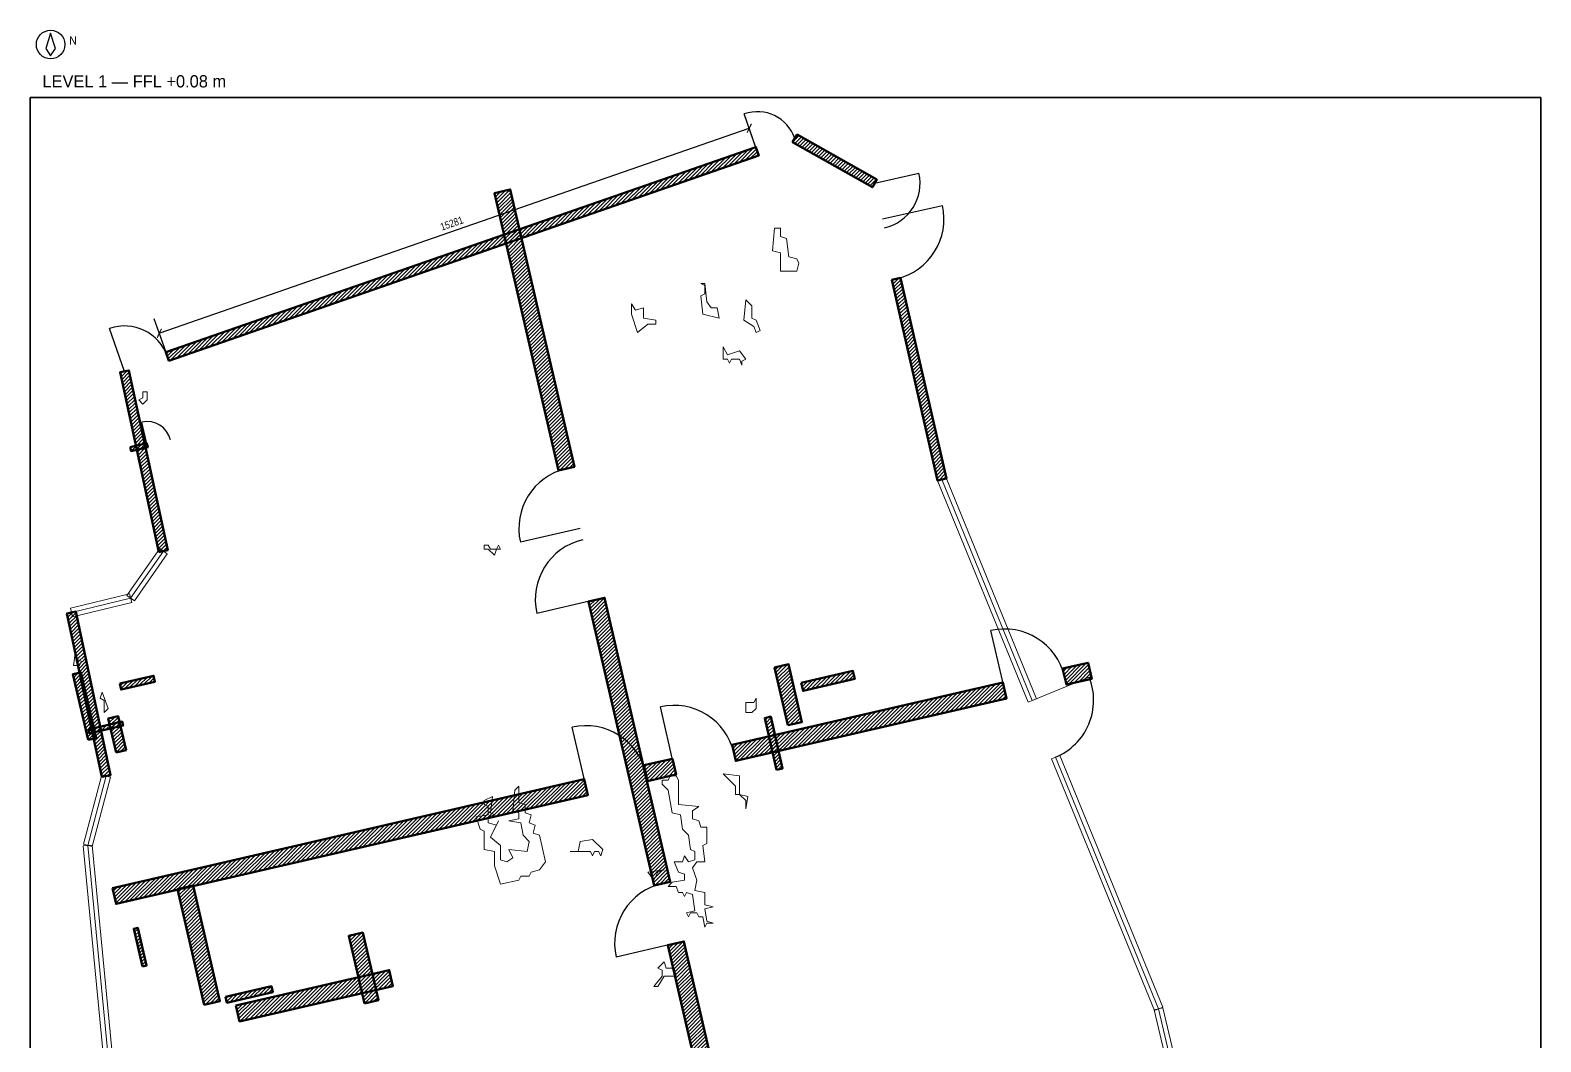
# Model space of a CAD drawing. Header units: metres. Extents: x 0 to 117, y -38 to 25.
# Drawn here: x 0 to 36.96, y -0.13 to 24.62 of the extents above; entities that cross this region are included whole.
import ezdxf

# ---------------------------------------------------------------- set-up
doc = ezdxf.new("R2010")
doc.units = ezdxf.units.M
for name, color, linetype, lineweight in [('A-ANNO-DIMS', 3, 'Continuous', 18), ('A-ANNO-SYMB', 1, 'Continuous', 25), ('A-ANNO-TTLB', 7, 'Continuous', 35), ('A-DOOR', 2, 'Continuous', 25), ('A-FURN', 8, 'Continuous', 13), ('A-GLAZ', 4, 'Continuous', 13), ('A-WALL', 7, 'Continuous', 60), ('A-WALL-PATT', 8, 'Continuous', 13)]:
    doc.layers.add(name, color=color, linetype=linetype, lineweight=lineweight)
doc.styles.add('OpenSansCondensed-Light', font='OpenSansCondensed-Light.ttf')
doc.dimstyles.new('EZDXF', dxfattribs={"dimtxt": 0.25, "dimasz": 0.175, "dimexe": 0.375, "dimexo": 0.125, "dimgap": 0.1, "dimtad": 1, "dimlfac": 100, "dimzin": 12, "dimdsep": 46, "dimtxsty": 'OpenSansCondensed-Light', "dimblk": 'ARCHTICK', "dimcen": 2.5, "dimazin": 3, "dimtfac": 0.5, "dimtmove": 2, "dimatfit": 3})

# ---------------------------------------------------------------- blocks, each defined once
blk = doc.blocks.new('_ARCHTICK')
at = {"color": 0, "linetype": 'BYBLOCK', "const_width": 0.15}
blk.add_lwpolyline([(-0.5, -0.5), (0.5, 0.5)], dxfattribs=at)

msp = doc.modelspace()

# ---------------------------------------------------------------- hatches: boundary and pattern name
at = {"layer": 'A-WALL-PATT'}
h = msp.add_hatch(dxfattribs=at)
h.set_pattern_fill('ANSI31', scale=0.02)
h.paths.add_polyline_path([(18.7616, 22.0708), (20.7116, 20.9708), (20.6036, 20.7792), (18.6536, 21.8792)])
h = msp.add_hatch(dxfattribs=at)
h.set_pattern_fill('ANSI31', scale=0.02)
h.paths.add_polyline_path([(3.32, 16.7433), (17.7536, 21.7599), (17.8258, 21.5521), (3.3922, 16.5355)])
h = msp.add_hatch(dxfattribs=at)
h.set_pattern_fill('ANSI31', scale=0.02)
h.paths.add_polyline_path([(12.9231, 13.8487), (11.3566, 20.6339), (11.7463, 20.7239), (13.3128, 13.9386)])
h = msp.add_hatch(dxfattribs=at)
h.set_pattern_fill('ANSI31', scale=0.02)
h.paths.add_polyline_path([(21.2962, 18.5648), (22.4149, 13.6494), (22.2003, 13.6006), (21.0817, 18.516)])
h = msp.add_hatch(dxfattribs=at)
h.set_pattern_fill('ANSI31', scale=0.02)
h.paths.add_polyline_path([(3.1501, 11.8518), (2.2001, 16.2518), (2.4151, 16.2982), (3.3651, 11.8982)])
h = msp.add_hatch(dxfattribs=at)
h.set_pattern_fill('ANSI31', scale=0.02)
h.paths.add_polyline_path([(2.4447, 14.4199), (2.8532, 14.5142), (2.8757, 14.4168), (2.4672, 14.3225)])
h = msp.add_hatch(dxfattribs=at)
h.set_pattern_fill('ANSI31', scale=0.02)
h.paths.add_polyline_path([(15.2664, 3.6985), (13.6626, 10.6457), (14.0523, 10.7357), (15.6562, 3.7884)])
h = msp.add_hatch(dxfattribs=at)
h.set_pattern_fill('ANSI31', scale=0.02)
h.paths.add_polyline_path([(1.75, 6.3521), (0.9, 10.3521), (1.1152, 10.3979), (1.9652, 6.3979)])
h = msp.add_hatch(dxfattribs=at)
h.set_pattern_fill('ANSI31', scale=0.02)
h.paths.add_polyline_path([(1.4178, 7.2553), (1.0466, 8.863), (1.2415, 8.908), (1.6127, 7.3003)])
h = msp.add_hatch(dxfattribs=at)
h.set_pattern_fill('ANSI31', scale=0.02)
h.paths.add_polyline_path([(18.5392, 7.616), (18.2131, 9.0288), (18.5541, 9.1076), (18.8803, 7.6947)])
h = msp.add_hatch(dxfattribs=at)
h.set_pattern_fill('ANSI31', scale=0.02)
h.paths.add_polyline_path([(18.8629, 8.6524), (20.1296, 8.9448), (20.1746, 8.75), (18.9079, 8.4575)])
h = msp.add_hatch(dxfattribs=at)
h.set_pattern_fill('ANSI31', scale=0.02)
h.paths.add_polyline_path([(25.2603, 9.0015), (25.882, 9.145), (25.972, 8.7552), (25.3502, 8.6117)])
h = msp.add_hatch(dxfattribs=at)
h.set_pattern_fill('ANSI31', scale=0.02)
h.paths.add_polyline_path([(2.1891, 8.6368), (3.0173, 8.828), (3.051, 8.6818), (2.2228, 8.4906)])
h = msp.add_hatch(dxfattribs=at)
h.set_pattern_fill('ANSI31', scale=0.02)
h.paths.add_polyline_path([(17.1732, 7.1344), (23.7987, 8.664), (23.8887, 8.2743), (17.2632, 6.7447)])
h = msp.add_hatch(dxfattribs=at)
h.set_pattern_fill('ANSI31', scale=0.02)
h.paths.add_polyline_path([(2.1002, 6.951), (1.909, 7.7792), (2.1526, 7.8354), (2.3438, 7.0072)])
h = msp.add_hatch(dxfattribs=at)
h.set_pattern_fill('ANSI31', scale=0.02)
h.paths.add_polyline_path([(18.2626, 6.5258), (17.9702, 7.7925), (18.1163, 7.8263), (18.4088, 6.5596)])
h = msp.add_hatch(dxfattribs=at)
h.set_pattern_fill('ANSI31', scale=0.02)
h.paths.add_polyline_path([(1.4222, 7.5129), (2.2505, 7.7041), (2.2729, 7.6066), (1.4447, 7.4154)])
h = msp.add_hatch(dxfattribs=at)
h.set_pattern_fill('ANSI31', scale=0.02)
h.paths.add_polyline_path([(15.0166, 6.6365), (15.7117, 6.797), (15.8016, 6.4072), (15.1065, 6.2468)])
h = msp.add_hatch(dxfattribs=at)
h.set_pattern_fill('ANSI31', scale=0.02)
h.paths.add_polyline_path([(2.0099, 3.6337), (13.555, 6.2991), (13.645, 5.9093), (2.0999, 3.2439)])
h = msp.add_hatch(dxfattribs=at)
h.set_pattern_fill('ANSI31', scale=0.02)
h.paths.add_polyline_path([(4.2534, 0.7771), (3.6011, 3.6028), (3.9908, 3.6928), (4.6432, 0.8671)])
h = msp.add_hatch(dxfattribs=at)
h.set_pattern_fill('ANSI31', scale=0.02)
h.paths.add_polyline_path([(2.7488, 1.7126), (2.5351, 2.6383), (2.6325, 2.6608), (2.8462, 1.7351)])
h = msp.add_hatch(dxfattribs=at)
h.set_pattern_fill('ANSI31', scale=0.02)
h.paths.add_polyline_path([(8.1766, 0.8105), (7.7942, 2.4669), (8.1352, 2.5456), (8.5176, 0.8892)])
h = msp.add_hatch(dxfattribs=at)
h.set_pattern_fill('ANSI31', scale=0.02)
h.paths.add_polyline_path([(18.0541, -8.3761), (15.6039, 2.2369), (15.9936, 2.3269), (18.4438, -8.2861)])
h = msp.add_hatch(dxfattribs=at)
h.set_pattern_fill('ANSI31', scale=0.02)
h.paths.add_polyline_path([(5.0343, 0.7583), (8.7856, 1.6244), (8.8756, 1.2346), (5.1242, 0.3686)])
h = msp.add_hatch(dxfattribs=at)
h.set_pattern_fill('ANSI31', scale=0.02)
h.paths.add_polyline_path([(4.7797, 0.9716), (5.9003, 1.2303), (5.934, 1.0842), (4.8135, 0.8255)])

# ---------------------------------------------------------------- linework, layer by layer
at = {"layer": 'A-ANNO-SYMB'}
msp.add_lwpolyline([(0.5, 23.9908), (0.62, 24.1708), (0.5, 24.5508), (0.38, 24.1708)], close=True, dxfattribs=at)
msp.add_circle((0.5, 24.2708), 0.35, dxfattribs=at)
at = {"layer": 'A-ANNO-TTLB'}
msp.add_lwpolyline([(0, -36.1835), (36.9582, -36.1835), (36.9582, 22.9708), (0, 22.9708)], close=True, dxfattribs=at)
at = {"layer": 'A-DOOR'}
for p, q in [((17.7897, 21.656), (17.4706, 22.5739)), ((20.6576, 20.875), (21.7431, 21.1221)), ((20.8561, 20.003), (22.3187, 20.3359)), ((2.3076, 16.275), (1.9432, 17.3235)), ((2.8644, 14.4655), (2.7338, 15.0314)), ((13.4554, 12.4321), (11.9938, 12.0947)), ((13.8574, 10.6907), (12.3959, 10.3533)), ((23.8437, 8.4692), (23.5063, 9.9307)), ((15.7566, 6.6021), (15.4192, 8.0637)), ((13.6, 6.1042), (13.2626, 7.5658)), ((15.7987, 2.2819), (14.3372, 1.9445))]:
    msp.add_line(p, q, dxfattribs=at)
for centre, radius, start, end in [((17.7897, 21.656), 0.9718, 19.16546, 109.16546), ((20.6576, 20.875), 1.1133, -77.17866, 12.82134), ((20.8561, 20.003), 1.5, -77.17866, 12.82134), ((2.3076, 16.275), 1.11, 19.16546, 109.16546), ((2.8644, 14.4655), 0.5808, 13, 103), ((13.4554, 12.4321), 1.5, 103, 193), ((13.8574, 10.6907), 1.5, 103, 193), ((23.8437, 8.4692), 1.5, 13, 103), ((24.5181, 8.2239), 1.5, -67.74236, 22.25764), ((15.7566, 6.6021), 1.5, 13, 103), ((13.6, 6.1042), 1.5, 13, 103), ((15.7987, 2.2819), 1.5, 103, 193)]:
    msp.add_arc(centre, radius, start, end, dxfattribs=at)
at = {"layer": 'A-FURN'}
for points in [[(18.7576, 18.725), (18.3576, 18.725), (18.3576, 19.175), (18.1576, 19.225), (18.2076, 19.775), (18.3576, 19.775), (18.3576, 19.575), (18.5076, 19.525), (18.5576, 19.075), (18.7576, 19.025), (18.8076, 18.925)], [(16.8576, 17.575), (16.4576, 17.675), (16.4076, 18.125), (16.5076, 18.175), (16.5076, 18.375), (16.4076, 18.425), (16.5076, 18.425), (16.5576, 17.975), (16.6576, 17.825), (16.8076, 17.825)], [(15.3076, 17.425), (15.1076, 17.425), (14.8576, 17.225), (14.7076, 17.675), (14.7076, 17.925), (14.8076, 17.775), (15.0076, 17.825), (15.0076, 17.575), (15.3076, 17.525)], [(17.7576, 17.225), (17.7076, 17.375), (17.4576, 17.525), (17.5076, 18.025), (17.6576, 17.875), (17.6576, 17.575), (17.7576, 17.525), (17.8576, 17.275)], [(17.4076, 16.425), (17.3576, 16.575), (17.1576, 16.575), (17.1076, 16.475), (17.0576, 16.575), (16.9576, 16.575), (16.9576, 16.875), (17.0576, 16.675), (17.3576, 16.775), (17.5076, 16.575), (17.4076, 16.525)], [(2.7576, 15.475), (2.6576, 15.575), (2.7576, 15.625), (2.7576, 15.775), (2.8576, 15.775), (2.8576, 15.575)], [(11.5076, 11.925), (11.4076, 11.925), (11.3576, 11.775), (11.2076, 11.925), (11.1076, 11.925), (11.1076, 12.025), (11.2076, 12.025), (11.2576, 11.925), (11.4076, 11.925), (11.4576, 12.025)], [(1.2076, 9.075), (1.0576, 9.075), (1.1076, 9.425), (1.1576, 9.225), (1.2576, 9.175)], [(1.8076, 7.925), (1.8076, 8.225), (1.7076, 8.275), (1.7576, 8.425), (1.9076, 8.025)], [(17.5076, 7.925), (17.5076, 8.175), (17.7076, 8.175), (17.7576, 8.275), (17.7576, 8.025), (17.6576, 7.925)], [(16.5076, 2.675), (16.4576, 2.925), (16.3576, 2.925), (16.3076, 3.025), (16.1576, 3.025), (16.1076, 2.925), (16.0576, 3.025), (16.2576, 3.075), (16.2076, 3.475), (16.0576, 3.525), (16.0076, 3.425), (15.9576, 3.525), (15.8576, 3.525), (15.8076, 3.675), (15.6076, 3.675), (15.7076, 3.775), (16.0076, 3.825), (16.0076, 3.975), (15.8576, 4.025), (15.7576, 4.275), (15.9576, 4.275), (16.0076, 4.425), (16.1076, 4.275), (16.2576, 4.325), (16.2576, 4.525), (16.1576, 4.575), (16.1076, 4.925), (15.9576, 5.075), (15.9076, 5.425), (15.7076, 5.475), (15.6076, 6.025), (15.4576, 6.175), (15.4576, 6.275), (15.6076, 6.275), (15.6576, 6.375), (15.8076, 6.375), (15.8576, 6.275), (15.8576, 5.675), (16.3576, 5.625), (16.2076, 5.525), (16.2076, 5.325), (16.3576, 5.275), (16.4076, 5.125), (16.5576, 5.125), (16.5576, 4.725), (16.4576, 4.675), (16.5076, 4.275), (16.3076, 4.275), (16.2076, 4.125), (16.3076, 3.825), (16.2576, 3.575), (16.5076, 3.525), (16.5076, 3.225), (16.7076, 3.175), (16.5076, 3.125), (16.5576, 2.825), (16.7076, 2.775), (16.5576, 2.775)], [(17.5076, 5.575), (17.5076, 5.775), (17.3576, 5.925), (17.2576, 5.925), (17.2576, 6.125), (16.9576, 6.425), (17.3576, 6.375), (17.3576, 5.925), (17.5576, 5.875)], [(11.5076, 3.725), (11.3576, 4.175), (11.3576, 4.525), (11.1076, 4.575), (11.1076, 5.025), (11.0076, 5.075), (10.9076, 5.375), (11.2076, 5.425), (11.2076, 5.625), (11.1076, 5.675), (11.1076, 5.775), (11.3076, 5.875), (11.2576, 5.475), (11.3576, 5.425), (11.2076, 5.375), (11.2076, 5.225), (11.4076, 5.175), (11.4576, 5.275), (11.2576, 4.875), (11.5076, 4.675), (11.5076, 4.325), (11.6576, 4.275), (11.8076, 4.375), (11.7076, 4.575), (12.1576, 4.525), (12.2076, 4.775), (12.0576, 4.925), (12.0076, 5.225), (11.7076, 5.275), (11.9576, 5.325), (11.9576, 5.475), (11.8076, 5.525), (11.8576, 6.025), (11.9576, 6.125), (11.9576, 5.725), (12.1076, 5.675), (12.1076, 5.475), (12.2576, 5.425), (12.2076, 5.225), (12.3576, 5.175), (12.3076, 4.975), (12.4576, 4.925), (12.6076, 4.275), (12.4576, 4.075), (12.2576, 4.025), (12.2076, 3.925), (12.0076, 3.925), (11.9576, 3.825)], [(14.0076, 4.575), (13.9576, 4.425), (13.9076, 4.525), (13.8076, 4.525), (13.7576, 4.425), (13.7076, 4.525), (13.2076, 4.525), (13.4076, 4.525), (13.4576, 4.775), (13.7576, 4.825)], [(15.1076, 4.025), (15.5076, 4.075), (15.3576, 4.025), (15.2576, 3.825)], [(15.2576, 1.225), (15.4576, 1.475), (15.4576, 1.625), (15.3576, 1.675), (15.5076, 1.825), (15.5576, 1.675), (15.7576, 1.675), (15.8076, 1.475), (15.5076, 1.475), (15.3576, 1.225)]]:
    msp.add_lwpolyline(points, close=True, dxfattribs=at)
at = {"layer": 'A-GLAZ'}
for p, q in [((22.3076, 13.625), (24.5181, 8.2239)), ((2.4576, 10.725), (3.2576, 11.875)), ((1.0076, 10.375), (2.4576, 10.725)), ((24.5181, 8.2239), (25.9063, 8.792)), ((25.0863, 6.8356), (27.6076, 0.675)), ((1.4076, 4.675), (1.8576, 6.375)), ((2.1576, -3.125), (1.4076, 4.675)), ((27.6076, 0.675), (30.0076, -9.475))]:
    msp.add_line(p, q, dxfattribs=at)
for points in [[(22.4094, 13.6667), (24.6199, 8.2655), (24.4163, 8.1822), (22.2058, 13.5833)], [(2.3673, 10.7878), (3.1673, 11.9378), (3.3479, 11.8122), (2.5479, 10.6622)], [(0.9818, 10.4819), (2.4318, 10.8319), (2.4834, 10.6181), (1.0334, 10.2681)], [(25.1881, 6.8773), (27.7094, 0.7167), (27.5058, 0.6333), (24.9844, 6.794)], [(1.3013, 4.7032), (1.7513, 6.4032), (1.9639, 6.3469), (1.5139, 4.6469)], [(2.0481, -3.1355), (1.2981, 4.6645), (1.5171, 4.6855), (2.2671, -3.1145)], [(27.7146, 0.7003), (30.1146, -9.4497), (29.9005, -9.5003), (27.5005, 0.6497)]]:
    msp.add_lwpolyline(points, close=True, dxfattribs=at)
at = {"layer": 'A-WALL'}
for points in [[(18.7616, 22.0708), (20.7116, 20.9708), (20.6036, 20.7792), (18.6536, 21.8792)], [(3.32, 16.7433), (17.7536, 21.7599), (17.8258, 21.5521), (3.3922, 16.5355)], [(12.9231, 13.8487), (11.3566, 20.6339), (11.7463, 20.7239), (13.3128, 13.9386)], [(21.2962, 18.5648), (22.4149, 13.6494), (22.2003, 13.6006), (21.0817, 18.516)], [(3.1501, 11.8518), (2.2001, 16.2518), (2.4151, 16.2982), (3.3651, 11.8982)], [(2.4447, 14.4199), (2.8532, 14.5142), (2.8757, 14.4168), (2.4672, 14.3225)], [(15.2664, 3.6985), (13.6626, 10.6457), (14.0523, 10.7357), (15.6562, 3.7884)], [(1.75, 6.3521), (0.9, 10.3521), (1.1152, 10.3979), (1.9652, 6.3979)], [(1.4178, 7.2553), (1.0466, 8.863), (1.2415, 8.908), (1.6127, 7.3003)], [(18.5392, 7.616), (18.2131, 9.0288), (18.5541, 9.1076), (18.8803, 7.6947)], [(18.8629, 8.6524), (20.1296, 8.9448), (20.1746, 8.75), (18.9079, 8.4575)], [(25.2603, 9.0015), (25.882, 9.145), (25.972, 8.7552), (25.3502, 8.6117)], [(2.1891, 8.6368), (3.0173, 8.828), (3.051, 8.6818), (2.2228, 8.4906)], [(17.1732, 7.1344), (23.7987, 8.664), (23.8887, 8.2743), (17.2632, 6.7447)], [(2.1002, 6.951), (1.909, 7.7792), (2.1526, 7.8354), (2.3438, 7.0072)], [(18.2626, 6.5258), (17.9702, 7.7925), (18.1163, 7.8263), (18.4088, 6.5596)], [(1.4222, 7.5129), (2.2505, 7.7041), (2.2729, 7.6066), (1.4447, 7.4154)], [(15.0166, 6.6365), (15.7117, 6.797), (15.8016, 6.4072), (15.1065, 6.2468)], [(2.0099, 3.6337), (13.555, 6.2991), (13.645, 5.9093), (2.0999, 3.2439)], [(4.2534, 0.7771), (3.6011, 3.6028), (3.9908, 3.6928), (4.6432, 0.8671)], [(2.7488, 1.7126), (2.5351, 2.6383), (2.6325, 2.6608), (2.8462, 1.7351)], [(8.1766, 0.8105), (7.7942, 2.4669), (8.1352, 2.5456), (8.5176, 0.8892)], [(18.0541, -8.3761), (15.6039, 2.2369), (15.9936, 2.3269), (18.4438, -8.2861)], [(5.0343, 0.7583), (8.7856, 1.6244), (8.8756, 1.2346), (5.1242, 0.3686)], [(4.7797, 0.9716), (5.9003, 1.2303), (5.934, 1.0842), (4.8135, 0.8255)]]:
    msp.add_lwpolyline(points, close=True, dxfattribs=at)

# ---------------------------------------------------------------- texts
at = {"layer": 'A-ANNO-SYMB'}
msp.add_text('N', height=0.2, dxfattribs=at).set_placement((0.95, 24.2708))
at = {"layer": 'A-ANNO-TTLB'}
msp.add_text('LEVEL 1 — FFL +0.08 m', height=0.3, dxfattribs=at).set_placement((0.3, 23.2208))

# ---------------------------------------------------------------- dimensions: what is measured, and where the dimension line sits
at = {"layer": 'A-ANNO-DIMS'}
msp.add_linear_dim(base=(3.1591, 17.2062), p1=(3.3561, 16.6394), p2=(17.7897, 21.656), angle=19.16546, dimstyle='EZDXF', override={"dimtxt": 0.18, "dimdec": 0, "dimlfac": 1000}, dxfattribs=at).render()

doc.saveas('drawing.dxf')
